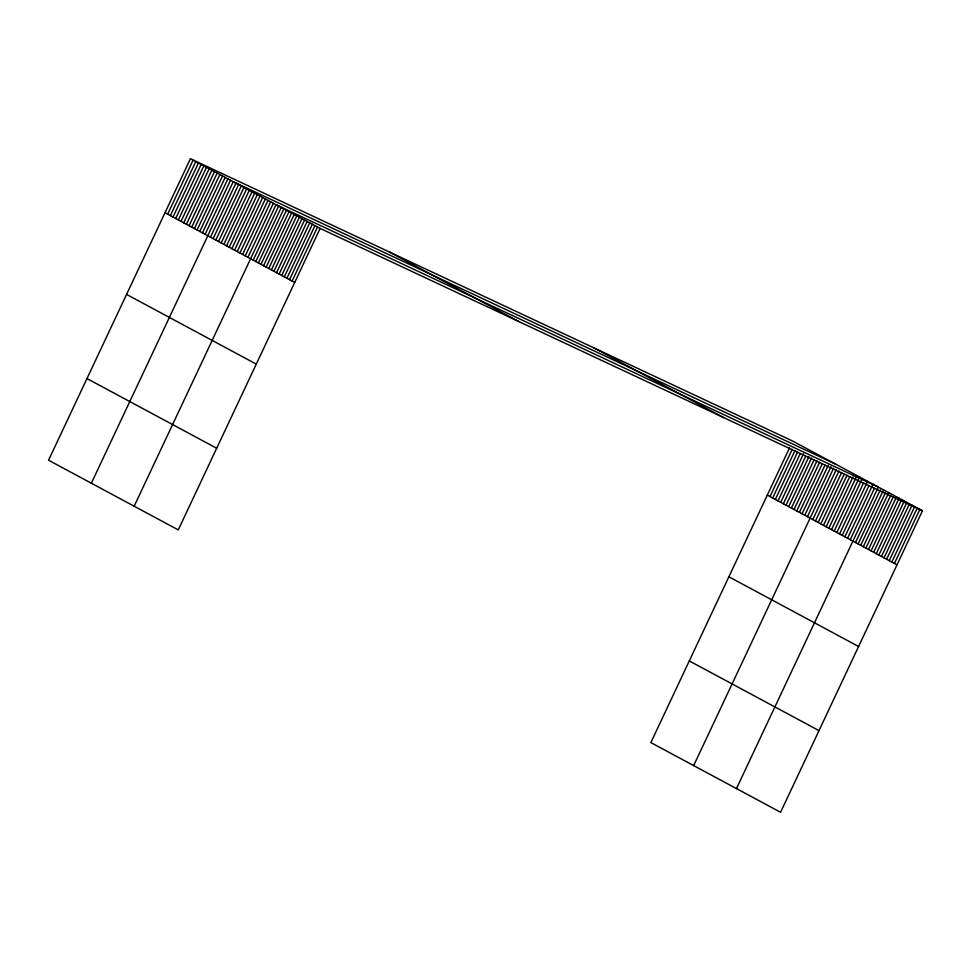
<?xml version="1.0" encoding="UTF-8"?>
<svg xmlns="http://www.w3.org/2000/svg" width="971" height="971" viewBox="0 0 971 971"><rect width="100%" height="100%" fill="white"/><g stroke="black" fill="none" stroke-linecap="round" stroke-linejoin="round"><path stroke-width="1.46" d="M190.425 158.71L48.55 460.218L178.263 529.911L320.139 228.416L190.425 158.71L792.737 441.089L922.45 510.782L780.575 812.29L650.861 742.584L789.557 447.837M167.667 214.19L193.095 160.154M170.35 215.623L195.778 161.587M173.02 217.067L198.448 163.019M175.702 218.499L201.131 164.463M178.373 219.944L203.801 165.895M181.043 221.376L206.483 167.34M183.725 222.82L209.153 168.772M186.396 224.252L211.824 170.216M189.078 225.685L214.506 171.649M191.748 227.129L217.176 173.093M194.431 228.561L219.859 174.525M197.101 230.006L222.529 175.957M199.771 231.438L225.199 177.402M202.454 232.882L227.882 178.834M205.124 234.314L230.552 180.278M91.359 483.218L233.234 181.711L835.546 464.089M210.476 237.191L235.904 183.155M213.147 238.623L238.587 184.587M215.829 240.068L241.257 186.019M218.499 241.5L243.927 187.464M221.182 242.944L246.61 188.896M223.852 244.376L249.28 190.34M226.534 245.821L251.962 191.773M229.205 247.253L254.633 193.217M231.875 248.685L257.303 194.649M234.557 250.13L259.985 196.093M237.227 251.562L262.656 197.526M239.91 253.006L265.338 198.958M242.58 254.438L268.008 200.402M245.25 255.883L270.691 201.834M247.933 257.315L273.361 203.279M134.156 506.219L276.031 204.711L878.342 487.09L736.467 788.586M253.2 260.143L278.628 206.107M255.798 261.539L281.226 207.503M258.383 262.935L283.823 208.899M260.981 264.33L286.409 210.294M263.578 265.726L289.006 211.678M266.175 267.122L291.603 213.074M268.761 268.506L294.201 214.47M271.358 269.902L296.786 215.865M273.956 271.297L299.384 217.261M276.553 272.693L301.981 218.657M279.138 274.089L304.578 220.041M281.736 275.485L307.164 221.437M284.333 276.869L309.761 222.832M286.931 278.264L312.359 224.228M289.516 279.66L314.944 225.624M292.113 281.056L317.541 227.02M769.979 496.569L792.239 449.282M772.661 498.002L794.909 450.714M775.331 499.446L797.579 452.158M778.014 500.878L800.262 453.591M780.684 502.31L803.575 453.675M783.366 503.755L805.614 456.467M786.037 505.187L808.928 456.552M788.707 506.631L811.598 457.996M791.389 508.064L814.268 459.429M794.06 509.508L816.951 460.873M796.742 510.94L819.621 462.305M799.412 512.385L822.303 463.737M802.082 513.817L824.974 465.182M804.765 515.249L828.287 465.267M807.435 516.693L830.958 466.699M693.67 765.585L833.64 468.143M812.788 519.57L836.31 469.576M815.47 521.002L838.98 471.02M818.14 522.447L841.663 472.452M820.811 523.879L844.333 473.897M823.493 525.311L847.015 475.329M826.163 526.755L849.686 476.761M828.846 528.188L852.999 476.858M831.516 529.632L856.944 475.584M834.186 531.064L859.626 477.028M836.868 532.509L862.297 478.46M839.539 533.941L863.705 482.599M842.221 535.373L867.649 481.337M844.891 536.817L869.045 485.476M847.574 538.25L873.002 484.213M850.244 539.694L874.398 488.352M855.512 542.522L880.309 489.833M858.109 543.918L883.537 489.882M860.707 545.314L885.491 492.625M863.292 546.709L888.72 492.661M865.889 548.093L890.686 495.404M868.487 549.489L893.284 496.8M871.084 550.885L896.512 496.849M873.669 552.281L899.097 498.244M876.267 553.676L901.695 499.64M878.864 555.072L904.292 501.024M881.45 556.468L906.89 502.42M884.047 557.852L909.475 503.815M886.644 559.247L912.072 505.211M889.242 560.643L914.67 506.607M891.827 562.039L917.267 508.003M894.425 563.435L919.853 509.387M320.139 228.416L922.45 510.782M593.973 347.909L723.686 417.603M389.189 251.902L518.902 321.595M767.308 495.125L897.022 564.831M164.997 212.758L294.711 282.452M728.881 576.786L858.595 646.492M126.57 294.419L256.283 364.113M689.289 660.923L819.002 730.629M86.977 378.556L216.691 448.25"/></g></svg>
